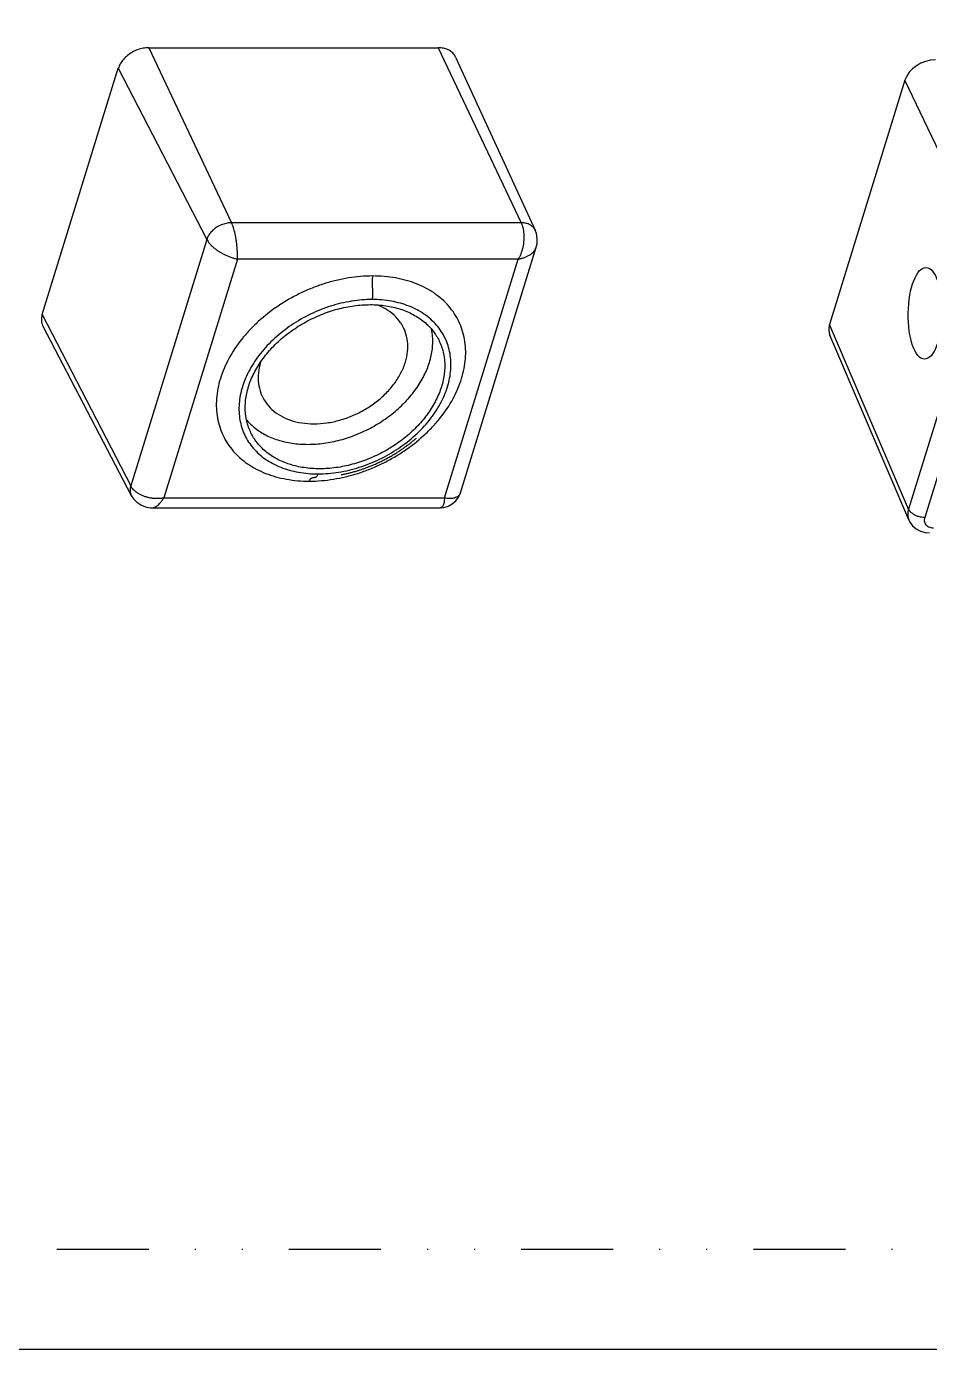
# Model space of a CAD drawing. Header units: millimetres. Extents: x 14276 to 15242, y -9916 to -8542.
# Drawn here: x 14963.2 to 15050.4, y -9916 to -9788.2 of the extents above; entities that cross this region are included whole.
import ezdxf

# ---------------------------------------------------------------- set-up
doc = ezdxf.new("R2010")
doc.units = ezdxf.units.MM
doc.linetypes.add('DIVIDE', pattern=[31.75, 12.7, -6.35, 0, -6.35, 0, -6.35])

# ---------------------------------------------------------------- blocks, each defined once
blk = doc.blocks.new('u9')
at = {"color": 7, "linetype": 'Continuous'}
for p, q in [((-298.345, 577.9), (-290.709, 602.613)), ((-296.785, 577.094), (-289.148, 601.806)), ((-289.175, 602.849), (-281.549, 585.014)), ((-289.148, 601.806), (-281.518, 583.963)), ((-244.33, 600.721), (-251.452, 577.675)), ((-217.231, 600.721), (-244.33, 600.721)), ((-216.094, 601.678), (-243.923, 601.678)), ((-224.353, 577.675), (-217.231, 600.721)), ((-245.871, 600.233), (-253.2, 576.513)), ((-221.378, 575.767), (-214.031, 599.54)), ((-205.563, 584.149), (-214.092, 600.474)), ((-205.489, 583.005), (-214.031, 599.54)), ((-236.379, 597.949), (-236.451, 597.924)), ((-236.309, 597.973), (-236.379, 597.949)), ((-236.239, 597.996), (-236.309, 597.973)), ((-236.17, 598.018), (-236.239, 597.996)), ((-236.102, 598.04), (-236.17, 598.018)), ((-236.035, 598.062), (-236.102, 598.04)), ((-235.969, 598.082), (-236.035, 598.062)), ((-235.904, 598.102), (-235.969, 598.082)), ((-235.809, 598.131), (-235.904, 598.102)), ((-235.715, 598.159), (-235.809, 598.131)), ((-235.623, 598.185), (-235.715, 598.159)), ((-235.533, 598.211), (-235.623, 598.185)), ((-235.444, 598.235), (-235.533, 598.211)), ((-235.357, 598.258), (-235.444, 598.235)), ((-235.272, 598.281), (-235.357, 598.258)), ((-235.188, 598.302), (-235.272, 598.281)), ((-235.105, 598.323), (-235.188, 598.302)), ((-235.024, 598.343), (-235.105, 598.323)), ((-234.945, 598.361), (-235.024, 598.343)), ((-234.868, 598.38), (-234.945, 598.361)), ((-234.792, 598.397), (-234.868, 598.38)), ((-234.718, 598.413), (-234.792, 598.397)), ((-234.645, 598.429), (-234.718, 598.413)), ((-234.576, 598.444), (-234.645, 598.429)), ((-234.486, 598.463), (-234.576, 598.444)), ((-234.404, 598.479), (-234.486, 598.463)), ((-234.404, 598.479), (-234.368, 598.486)), ((-239.181, 596.679), (-239.27, 596.628)), ((-239.091, 596.73), (-239.181, 596.679)), ((-239, 596.781), (-239.091, 596.73)), ((-238.908, 596.833), (-239, 596.781)), ((-238.813, 596.884), (-238.908, 596.833)), ((-238.718, 596.935), (-238.813, 596.884)), ((-238.62, 596.987), (-238.718, 596.935)), ((-238.521, 597.038), (-238.62, 596.987)), ((-238.421, 597.089), (-238.521, 597.038)), ((-238.318, 597.141), (-238.421, 597.089)), ((-238.214, 597.192), (-238.318, 597.141)), ((-238.107, 597.243), (-238.214, 597.192)), ((-237.999, 597.295), (-238.107, 597.243)), ((-237.888, 597.346), (-237.999, 597.295)), ((-237.776, 597.397), (-237.888, 597.346)), ((-237.661, 597.448), (-237.776, 597.397)), ((-237.544, 597.499), (-237.661, 597.448)), ((-237.425, 597.55), (-237.544, 597.499)), ((-237.332, 597.589), (-237.425, 597.55)), ((-237.241, 597.626), (-237.332, 597.589)), ((-237.153, 597.662), (-237.241, 597.626)), ((-237.068, 597.696), (-237.153, 597.662)), ((-236.985, 597.728), (-237.068, 597.696)), ((-236.904, 597.759), (-236.985, 597.728)), ((-236.825, 597.789), (-236.904, 597.759)), ((-236.748, 597.818), (-236.825, 597.789)), ((-236.672, 597.846), (-236.748, 597.818)), ((-236.597, 597.873), (-236.672, 597.846)), ((-236.524, 597.899), (-236.597, 597.873)), ((-236.451, 597.924), (-236.524, 597.899)), ((-241.035, 595.429), (-241.111, 595.369)), ((-240.958, 595.489), (-241.035, 595.429)), ((-240.878, 595.55), (-240.958, 595.489)), ((-240.824, 595.592), (-240.878, 595.55)), ((-240.769, 595.633), (-240.824, 595.592)), ((-240.713, 595.675), (-240.769, 595.633)), ((-240.656, 595.718), (-240.713, 595.675)), ((-240.597, 595.76), (-240.656, 595.718)), ((-240.537, 595.804), (-240.597, 595.76)), ((-240.476, 595.848), (-240.537, 595.804)), ((-240.414, 595.892), (-240.476, 595.848)), ((-240.35, 595.937), (-240.414, 595.892)), ((-240.285, 595.982), (-240.35, 595.937)), ((-240.218, 596.028), (-240.285, 595.982)), ((-240.149, 596.075), (-240.218, 596.028)), ((-240.078, 596.123), (-240.149, 596.075)), ((-240.005, 596.171), (-240.078, 596.123)), ((-239.93, 596.221), (-240.005, 596.171)), ((-239.853, 596.27), (-239.93, 596.221)), ((-239.774, 596.321), (-239.853, 596.27)), ((-239.693, 596.372), (-239.774, 596.321)), ((-239.611, 596.423), (-239.693, 596.372)), ((-239.528, 596.474), (-239.611, 596.423)), ((-239.443, 596.525), (-239.528, 596.474)), ((-239.357, 596.576), (-239.443, 596.525)), ((-239.27, 596.628), (-239.357, 596.576)), ((-241.56, 594.999), (-241.621, 594.946)), ((-241.494, 595.054), (-241.56, 594.999)), ((-241.441, 595.099), (-241.494, 595.054)), ((-241.383, 595.148), (-241.441, 595.099)), ((-241.321, 595.199), (-241.383, 595.148)), ((-241.254, 595.254), (-241.321, 595.199)), ((-241.184, 595.311), (-241.254, 595.254)), ((-241.111, 595.369), (-241.184, 595.311)), ((-288.803, 560.391), (-281.518, 583.963)), ((-205.489, 583.005), (-212.836, 559.232)), ((-251.452, 577.675), (-224.353, 577.675)), ((-296.785, 577.094), (-288.803, 560.391)), ((-253.2, 576.514), (-253.201, 576.513)), ((-212.836, 559.232), (-221.378, 575.767)), ((-245.404, 558.148), (-253.099, 574.881)), ((-243.731, 557.251), (-251.733, 574.149)), ((-251.733, 574.149), (-223.779, 574.149)), ((-215.778, 557.251), (-223.779, 574.149)), ((-215.778, 557.251), (-243.731, 557.251))]:
    blk.add_line(p, q, dxfattribs=at)
at = {"color": 2, "linetype": 'DIVIDE', "ltscale": 0.7}
blk.add_lwpolyline([(-469.301, 537.97), (-469.301, 644.036, -0.4142136), (-440.029, 673.308), (-42.765, 673.308, -0.4142136), (-13.493, 644.036), (-13.493, 537.97, -0.4142136), (-42.765, 508.697), (-440.029, 508.697, -0.4142136)], format="xyb", close=True, dxfattribs=at)
at = {"color": 7, "linetype": 'Continuous'}
for points in [[(-289.175, 602.848), (-289.276, 603.052), (-289.542, 603.41), (-289.888, 603.705), (-290.303, 603.921), (-290.771, 604.048), (-291.181, 604.081)], [(-243.923, 601.678), (-244.272, 601.648), (-244.699, 601.524), (-245.089, 601.309), (-245.425, 601.014), (-245.69, 600.649), (-245.871, 600.232)], [(-214.092, 600.474), (-214.296, 600.796), (-214.621, 601.139), (-215.003, 601.402), (-215.451, 601.587), (-215.948, 601.674), (-216.095, 601.678)], [(-253.2, 576.514), (-253.281, 576.159), (-253.3, 575.673), (-253.217, 575.202), (-253.099, 574.882)]]:
    blk.add_lwpolyline(points, dxfattribs=at)
blk.add_arc((-245.231, 600.036), 0.669, 154.94279, 162.88639, dxfattribs=at)
blk.add_ellipse((-290.76, 582.899), major_axis=(0.077, 4.426), ratio=0.3704289, dxfattribs=at)
for centre, major_axis, ratio, start_param, end_param in [((-283.849, 583.962), (2.272, 1.116), 0.7210321, -0.5973408, -0.0378696), ((-291.133, 560.392), (2.271, 1.113), 0.7219517, -2.1673387, -0.5972276)]:
    blk.add_ellipse(centre, major_axis=major_axis, ratio=ratio, start_param=start_param, end_param=end_param, dxfattribs=at)
for points, start_tangent, end_tangent in [([(-290.709, 602.613), (-290.67, 602.832), (-290.691, 603.042), (-290.772, 603.23), (-290.908, 603.387), (-291.092, 603.505), (-291.316, 603.578), (-291.567, 603.603)], (0.2950166, 0.9554921), (-1, 0.0001946)), ([(-290.709, 602.613), (-290.389, 602.585), (-290.064, 602.504), (-289.758, 602.375), (-289.491, 602.208), (-289.283, 602.013), (-289.148, 601.806)], (1, 0.0000001), (0.4118252, -0.9112629)), ([(-289.148, 601.806), (-289.069, 602.243), (-289.11, 602.658), (-289.175, 602.848)], (0.3020779, 0.9532833), (-0.3923202, 0.9198287)), ([(-245.837, 600.319), (-245.772, 600.43), (-245.654, 600.555), (-245.501, 600.657), (-245.317, 600.731), (-245.103, 600.776), (-244.865, 600.791), (-244.605, 600.773), (-244.33, 600.721)], (0.4236264, 0.905837), (0.9709343, -0.2393461)), ([(-244.33, 600.722), (-244.32, 600.965), (-244.29, 601.178), (-244.242, 601.356), (-244.179, 601.497), (-244.102, 601.599), (-244.015, 601.66), (-243.923, 601.678)], (-0.0077106, 0.9999703), (0.9999926, 0.0038416)), ([(-216.095, 601.678), (-216.244, 601.66), (-216.406, 601.599), (-216.571, 601.497), (-216.738, 601.356), (-216.904, 601.178), (-217.069, 600.965), (-217.231, 600.721)], (-0.9999998, -0.0006554), (-0.5305684, -0.8476421)), ([(-217.23, 600.722), (-216.902, 600.773), (-216.569, 600.791), (-216.235, 600.776), (-215.907, 600.731), (-215.589, 600.657), (-215.287, 600.555), (-215.004, 600.43), (-214.746, 600.282), (-214.517, 600.116), (-214.319, 599.935), (-214.156, 599.741), (-214.031, 599.54)], (0.977886, 0.2091385), (0.4589459, -0.8884642)), ([(-214.031, 599.54), (-213.968, 599.9), (-214.003, 600.242), (-214.092, 600.474)], (0.2952326, 0.9554254), (-0.4623561, 0.8866943)), ([(-231.28, 599.104), (-233.611, 598.913), (-234.793, 598.677), (-235.97, 598.35), (-237.132, 597.934), (-238.267, 597.434), (-239.364, 596.855), (-240.413, 596.202), (-242.324, 594.701), (-243.17, 593.867), (-243.931, 592.989), (-245.167, 591.13), (-245.632, 590.169), (-245.989, 589.198), (-246.232, 588.227), (-246.361, 587.266), (-246.375, 586.323), (-246.273, 585.407), (-246.056, 584.529), (-245.726, 583.695), (-245.286, 582.914), (-244.742, 582.194), (-244.096, 581.541), (-243.357, 580.962), (-242.531, 580.462), (-241.626, 580.046), (-240.651, 579.719), (-239.615, 579.483), (-237.402, 579.292)], (-1, 0), (1, 0)), ([(-232.125, 598.404), (-234.107, 598.242), (-236.112, 597.763), (-238.064, 596.985), (-239.888, 595.938), (-241.513, 594.662), (-242.231, 593.953), (-242.878, 593.206), (-243.929, 591.627), (-244.324, 590.809), (-244.627, 589.984), (-244.834, 589.159), (-244.944, 588.342), (-244.956, 587.54), (-244.869, 586.762), (-244.684, 586.015), (-244.404, 585.307), (-244.03, 584.643), (-243.567, 584.03), (-243.019, 583.476), (-242.39, 582.984), (-241.688, 582.559), (-240.919, 582.205), (-240.091, 581.927), (-239.21, 581.727), (-237.329, 581.564)], (-1, 0), (1, 0)), ([(-237.402, 579.292), (-235.071, 579.483), (-233.889, 579.719), (-232.712, 580.046), (-231.55, 580.462), (-230.416, 580.962), (-229.319, 581.541), (-228.27, 582.194), (-226.358, 583.695), (-225.512, 584.529), (-224.752, 585.407), (-223.515, 587.266), (-223.05, 588.227), (-222.694, 589.198), (-222.45, 590.169), (-222.321, 591.13), (-222.307, 592.074), (-222.409, 592.989), (-222.627, 593.867), (-222.957, 594.701), (-223.396, 595.482), (-223.941, 596.202), (-224.586, 596.855), (-225.326, 597.434), (-226.151, 597.934), (-227.056, 598.35), (-228.031, 598.677), (-229.067, 598.913), (-231.28, 599.104)], (1, 0), (-1, 0)), ([(-235.413, 581.716), (-235.347, 581.727), (-233.342, 582.205), (-231.39, 582.984), (-229.566, 584.03), (-227.941, 585.307), (-227.222, 586.015), (-226.576, 586.762), (-225.525, 588.342), (-225.13, 589.159), (-224.827, 589.984), (-224.62, 590.809), (-224.51, 591.627), (-224.498, 592.428), (-224.585, 593.206), (-224.769, 593.953), (-225.05, 594.662), (-225.424, 595.325), (-225.887, 595.938), (-226.435, 596.492), (-227.064, 596.985), (-227.766, 597.41), (-228.534, 597.763), (-229.363, 598.041), (-230.244, 598.242), (-232.125, 598.404)], (0.9881041, 0.1537865), (-1, 0)), ([(-231.28, 599.104), (-231.318, 599.004), (-231.362, 598.927), (-231.411, 598.869), (-231.464, 598.827), (-231.55, 598.787), (-231.641, 598.764), (-231.734, 598.749), (-231.825, 598.73), (-231.913, 598.697), (-231.994, 598.639), (-232.066, 598.545), (-232.125, 598.404)], (-0.2952474, -0.9554208), (-0.2952474, -0.9554208)), ([(-243.809, 585.528), (-243.867, 585.65), (-244.244, 586.801), (-244.361, 588.039), (-244.215, 589.33), (-243.811, 590.639), (-243.159, 591.93), (-242.276, 593.167), (-241.188, 594.318), (-239.924, 595.351), (-238.518, 596.238), (-237.008, 596.954), (-235.436, 597.479), (-233.845, 597.801), (-232.278, 597.909)], (-0.4406582, 0.897675), (1, 0)), ([(-232.278, 597.909), (-230.778, 597.801), (-229.385, 597.479), (-228.138, 596.954), (-227.071, 596.238), (-226.213, 595.351), (-225.645, 594.441)], (1, 0), (0.4406582, -0.897675)), ([(-231.121, 595.55), (-232.688, 595.442), (-234.279, 595.121), (-235.851, 594.595), (-237.36, 593.88), (-238.767, 592.993), (-240.031, 591.96), (-241.119, 590.809), (-242.001, 589.571), (-242.654, 588.28), (-243.058, 586.972), (-243.204, 585.681), (-243.09, 584.459)], (-1, 0), (0.1996037, -0.9798767)), ([(-225.193, 593.164), (-225.914, 593.88), (-226.981, 594.595), (-228.228, 595.121), (-229.621, 595.442), (-231.121, 595.55)], (-0.6431964, 0.7657012), (-1, 0)), ([(-225.645, 594.441), (-225.587, 594.318), (-225.21, 593.167), (-225.093, 591.93), (-225.239, 590.639), (-225.643, 589.33), (-226.295, 588.039), (-227.178, 586.801), (-228.266, 585.65), (-229.53, 584.617), (-230.936, 583.731), (-232.446, 583.015), (-234.018, 582.489), (-235.609, 582.168), (-237.176, 582.06)], (0.4406582, -0.897675), (-1, 0)), ([(-231.733, 593.569), (-232.974, 593.479), (-234.234, 593.211), (-235.473, 592.773), (-236.655, 592.179), (-237.743, 591.446), (-238.704, 590.598), (-239.508, 589.659), (-240.133, 588.658), (-240.558, 587.626), (-240.771, 586.594), (-240.765, 585.593), (-240.54, 584.654), (-240.381, 584.284)], (-1, 0), (0.440615, -0.8976962)), ([(-226.758, 590.968), (-227.036, 591.446), (-227.671, 592.179), (-228.485, 592.773), (-229.454, 593.211), (-230.547, 593.479), (-231.733, 593.569)], (-0.440615, 0.8976962), (-1, 0)), ([(-226.576, 587.642), (-226.368, 588.658), (-226.375, 589.659), (-226.599, 590.598), (-226.758, 590.968)], (0.2924576, 0.9562785), (-0.440615, 0.8976962)), ([(-237.176, 582.06), (-238.676, 582.168), (-240.069, 582.489), (-241.315, 583.015), (-242.383, 583.731), (-243.241, 584.617), (-243.809, 585.528)], (-1, 0), (-0.4406582, 0.897675)), ([(-240.381, 584.284), (-240.104, 583.806), (-239.469, 583.073), (-238.654, 582.479), (-237.836, 582.095)], (0.440615, -0.8976962), (0.9369631, -0.3494284)), ([(-205.489, 583.005), (-205.412, 583.446), (-205.455, 583.865), (-205.564, 584.149)], (0.2952474, 0.9554208), (-0.4625719, 0.8865818)), ([(-237.402, 579.292), (-237.354, 579.537), (-237.339, 579.815), (-237.343, 580.039), (-237.355, 580.271), (-237.384, 580.741), (-237.392, 580.968), (-237.388, 581.185), (-237.369, 581.385), (-237.329, 581.564)], (0.2952474, 0.9554208), (0.2952474, 0.9554208)), ([(-237.329, 581.564), (-235.413, 581.716)], (1, 0), (0.9881041, 0.1537865)), ([(-251.452, 577.675), (-251.767, 577.597), (-252.062, 577.5), (-252.332, 577.385), (-252.572, 577.251), (-252.78, 577.102), (-252.952, 576.937), (-253.086, 576.76), (-253.18, 576.573), (-253.2, 576.514)], (-0.9778399, -0.2093541), (-0.2961066, -0.9551549)), ([(-251.733, 574.149), (-251.824, 574.373), (-251.899, 574.626), (-251.954, 574.903), (-251.99, 575.2), (-252.004, 575.512), (-251.995, 575.833), (-251.964, 576.159), (-251.908, 576.485), (-251.829, 576.805), (-251.726, 577.113), (-251.601, 577.405), (-251.452, 577.675)], (-0.4280213, 0.9037686), (0.5304278, 0.8477301)), ([(-221.378, 575.767), (-221.502, 575.971), (-221.661, 576.176), (-221.852, 576.377), (-222.073, 576.573), (-222.319, 576.76), (-222.585, 576.937), (-222.868, 577.102), (-223.162, 577.251), (-223.463, 577.385), (-223.766, 577.5), (-224.064, 577.597), (-224.353, 577.675)], (-0.4589576, 0.8884582), (-0.9708968, 0.2394982)), ([(-224.353, 577.675), (-224.35, 577.405), (-224.341, 577.113), (-224.325, 576.805), (-224.3, 576.485), (-224.267, 576.16), (-224.225, 575.833), (-224.173, 575.512), (-224.111, 575.2), (-224.041, 574.903), (-223.962, 574.626), (-223.875, 574.373), (-223.779, 574.149)], (0.0078375, -0.9999693), (0.4279502, -0.9038023)), ([(-223.779, 574.149), (-223.344, 574.19), (-222.905, 574.309), (-222.485, 574.502), (-222.104, 574.758), (-221.783, 575.065), (-221.537, 575.407), (-221.378, 575.767)], (1, 0.0000178), (0.2952803, 0.9554107)), ([(-253.098, 574.881), (-253.032, 574.758), (-252.81, 574.502), (-252.509, 574.309), (-252.144, 574.19), (-251.733, 574.149)], (0.4174631, -0.9086939), (1, -0.0000398)), ([(-215.778, 557.251), (-215.244, 557.3), (-214.706, 557.447), (-214.192, 557.683), (-213.726, 557.997), (-213.332, 558.372), (-213.031, 558.791), (-212.836, 559.232)], (1, 0), (0.2952474, 0.9554208)), ([(-245.404, 558.148), (-245.322, 557.997), (-245.05, 557.683), (-244.682, 557.447), (-244.234, 557.3), (-243.731, 557.251)], (0.4175539, -0.9086522), (1, 0))]:
    blk.add_spline(points, degree=3, dxfattribs=dict(at, start_tangent=start_tangent, end_tangent=end_tangent))
at = {"layer": 'Defpoints', "color": 2}
blk.add_lwpolyline([(-482.95, 682.96), (0, 682.96), (0, 0), (-482.95, 0)], close=True, dxfattribs=at)

msp = doc.modelspace()

# ---------------------------------------------------------------- block references
at = {"rotation": 180}
msp.add_blockref('u9', (14759.21, -9233.04), dxfattribs=at)

doc.saveas('drawing.dxf')
